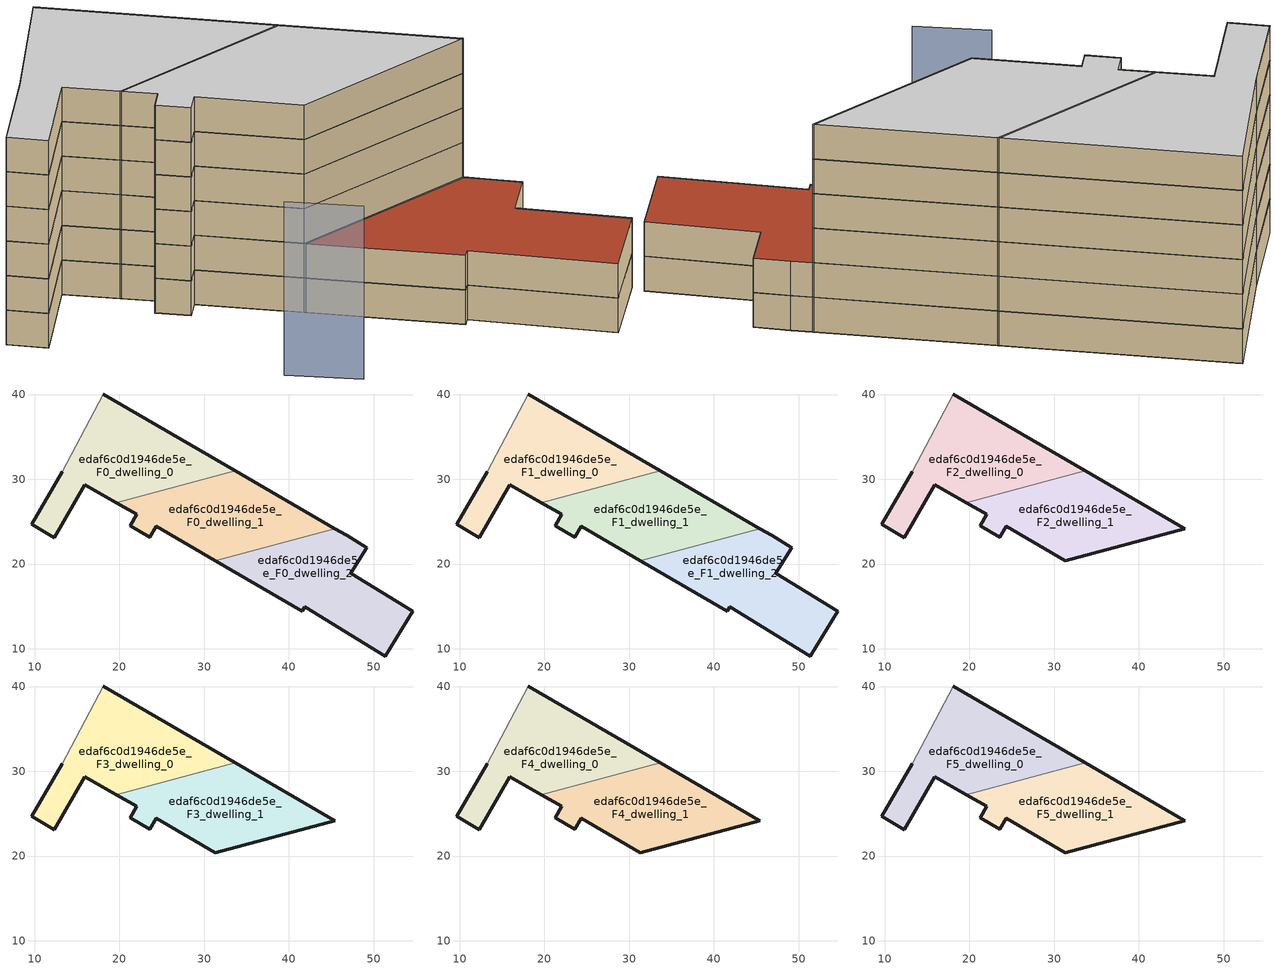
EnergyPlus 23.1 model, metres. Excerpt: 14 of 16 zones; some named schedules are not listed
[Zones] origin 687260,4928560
edaf6c0d1946de5e_F0_dwelling_0
 floor ground (EU_floor_Construction): 33.67,31.02 18.11,40.06 13.26,30.86 9.62,24.7 12.31,23.1 15.92,29.35 19.65,27.23 z0
 wall outside (EU_wall_Construction): 19.65,27.23 15.92,29.35 12.31,23.1 9.62,24.7 13.26,30.86 / 18.11,40.06 33.67,31.02 z0:3
 wall adiabatic (EU_wall_Construction): 13.26,30.86 18.11,40.06 z0:3
 wall to edaf6c0d1946de5e_F0_dwelling_1 (EU_wall_Construction): 33.67,31.02 19.65,27.23 z0:3
edaf6c0d1946de5e_F0_dwelling_1
 floor ground (EU_floor_Construction): 45.42,24.18 33.67,31.02 19.65,27.23 22.04,25.86 21.26,24.5 23.58,23.16 24.32,24.44 31.32,20.38 z0
 wall outside (EU_wall_Construction): 33.67,31.02 45.42,24.18 / 31.32,20.38 24.32,24.44 23.58,23.16 21.26,24.5 22.04,25.86 19.65,27.23 z0:3
 wall to edaf6c0d1946de5e_F0_dwelling_2 (EU_wall_Construction): 45.42,24.18 31.32,20.38 z0:3
edaf6c0d1946de5e_F0_dwelling_2
 floor ground (EU_floor_Construction): 51.39,9.14 54.64,14.42 47.31,18.93 49.16,21.93 46.81,23.37 45.42,24.18 31.32,20.38 41.56,14.42 41.88,14.96 z0
 wall outside (EU_wall_Construction): 45.42,24.18 46.81,23.37 49.16,21.93 47.31,18.93 54.64,14.42 51.39,9.14 41.88,14.96 41.56,14.42 31.32,20.38 z0:3
edaf6c0d1946de5e_F1_dwelling_0
 floor to edaf6c0d1946de5e_F0_dwelling_0 (EU_floor_Construction): 33.67,31.02 18.11,40.06 13.26,30.86 9.62,24.7 12.31,23.1 15.92,29.35 19.65,27.23 z3
 wall outside (EU_wall_Construction): 19.65,27.23 15.92,29.35 12.31,23.1 9.62,24.7 13.26,30.86 / 18.11,40.06 33.67,31.02 z3:6
 wall adiabatic (EU_wall_Construction): 13.26,30.86 18.11,40.06 z3:6
 wall to edaf6c0d1946de5e_F1_dwelling_1 (EU_wall_Construction): 33.67,31.02 19.65,27.23 z3:6
edaf6c0d1946de5e_F1_dwelling_1
 floor to edaf6c0d1946de5e_F0_dwelling_1 (EU_floor_Construction): 45.42,24.18 33.67,31.02 19.65,27.23 22.04,25.86 21.26,24.5 23.58,23.16 24.32,24.44 31.32,20.38 z3
 wall outside (EU_wall_Construction): 33.67,31.02 45.42,24.18 / 31.32,20.38 24.32,24.44 23.58,23.16 21.26,24.5 22.04,25.86 19.65,27.23 z3:6
 wall to edaf6c0d1946de5e_F1_dwelling_2 (EU_wall_Construction): 45.42,24.18 31.32,20.38 z3:6
edaf6c0d1946de5e_F1_dwelling_2
 floor to edaf6c0d1946de5e_F0_dwelling_2 (EU_floor_Construction): 51.39,9.14 54.64,14.42 47.31,18.93 49.16,21.93 46.81,23.37 45.42,24.18 31.32,20.38 41.56,14.42 41.88,14.96 z3
 wall outside (EU_wall_Construction): 45.42,24.18 46.81,23.37 49.16,21.93 47.31,18.93 54.64,14.42 51.39,9.14 41.88,14.96 41.56,14.42 31.32,20.38 z3:6
 roof outside (EU_roof_Construction): 49.16,21.93 47.31,18.93 54.64,14.42 51.39,9.14 41.88,14.96 41.56,14.42 31.32,20.38 45.42,24.18 46.81,23.37 z6
edaf6c0d1946de5e_F2_dwelling_0
 floor to edaf6c0d1946de5e_F1_dwelling_0 (EU_floor_Construction): 33.67,31.02 18.11,40.06 13.26,30.86 9.62,24.7 12.31,23.1 15.92,29.35 19.65,27.23 z6
 wall outside (EU_wall_Construction): 19.65,27.23 15.92,29.35 12.31,23.1 9.62,24.7 13.26,30.86 / 18.11,40.06 33.67,31.02 z6:9
 wall adiabatic (EU_wall_Construction): 13.26,30.86 18.11,40.06 z6:9
 wall to edaf6c0d1946de5e_F2_dwelling_1 (EU_wall_Construction): 33.67,31.02 19.65,27.23 z6:9
edaf6c0d1946de5e_F2_dwelling_1
 floor to edaf6c0d1946de5e_F1_dwelling_1 (EU_floor_Construction): 45.42,24.18 33.67,31.02 19.65,27.23 22.04,25.86 21.26,24.5 23.58,23.16 24.32,24.44 31.32,20.38 z6
 wall outside (EU_wall_Construction): 33.67,31.02 45.42,24.18 31.32,20.38 24.32,24.44 23.58,23.16 21.26,24.5 22.04,25.86 19.65,27.23 z6:9
edaf6c0d1946de5e_F3_dwelling_0
 floor to edaf6c0d1946de5e_F2_dwelling_0 (EU_floor_Construction): 33.67,31.02 18.11,40.06 13.26,30.86 9.62,24.7 12.31,23.1 15.92,29.35 19.65,27.23 z9
 wall outside (EU_wall_Construction): 19.65,27.23 15.92,29.35 12.31,23.1 9.62,24.7 13.26,30.86 / 18.11,40.06 33.67,31.02 z9:12
 wall adiabatic (EU_wall_Construction): 13.26,30.86 18.11,40.06 z9:12
 wall to edaf6c0d1946de5e_F3_dwelling_1 (EU_wall_Construction): 33.67,31.02 19.65,27.23 z9:12
edaf6c0d1946de5e_F3_dwelling_1
 floor to edaf6c0d1946de5e_F2_dwelling_1 (EU_floor_Construction): 45.42,24.18 33.67,31.02 19.65,27.23 22.04,25.86 21.26,24.5 23.58,23.16 24.32,24.44 31.32,20.38 z9
 wall outside (EU_wall_Construction): 33.67,31.02 45.42,24.18 31.32,20.38 24.32,24.44 23.58,23.16 21.26,24.5 22.04,25.86 19.65,27.23 z9:12
edaf6c0d1946de5e_F4_dwelling_0
 floor to edaf6c0d1946de5e_F3_dwelling_0 (EU_floor_Construction): 33.67,31.02 18.11,40.06 13.26,30.86 9.62,24.7 12.31,23.1 15.92,29.35 19.65,27.23 z12
 wall outside (EU_wall_Construction): 19.65,27.23 15.92,29.35 12.31,23.1 9.62,24.7 13.26,30.86 / 18.11,40.06 33.67,31.02 z12:15
 wall adiabatic (EU_wall_Construction): 13.26,30.86 18.11,40.06 z12:15
 wall to edaf6c0d1946de5e_F4_dwelling_1 (EU_wall_Construction): 33.67,31.02 19.65,27.23 z12:15
edaf6c0d1946de5e_F4_dwelling_1
 floor to edaf6c0d1946de5e_F3_dwelling_1 (EU_floor_Construction): 45.42,24.18 33.67,31.02 19.65,27.23 22.04,25.86 21.26,24.5 23.58,23.16 24.32,24.44 31.32,20.38 z12
 wall outside (EU_wall_Construction): 33.67,31.02 45.42,24.18 31.32,20.38 24.32,24.44 23.58,23.16 21.26,24.5 22.04,25.86 19.65,27.23 z12:15
edaf6c0d1946de5e_F5_dwelling_0
 floor to edaf6c0d1946de5e_F4_dwelling_0 (EU_floor_Construction): 33.67,31.02 18.11,40.06 13.26,30.86 9.62,24.7 12.31,23.1 15.92,29.35 19.65,27.23 z15
 wall outside (EU_wall_Construction): 19.65,27.23 15.92,29.35 12.31,23.1 9.62,24.7 13.26,30.86 / 18.11,40.06 33.67,31.02 z15:18
 wall adiabatic (EU_wall_Construction): 13.26,30.86 18.11,40.06 z15:18
 wall to edaf6c0d1946de5e_F5_dwelling_1 (EU_wall_Construction): 33.67,31.02 19.65,27.23 z15:18
 ceiling to edaf6c0d1946de5e_F6_dwelling_0 (EU_floor_Construction): 33.67,31.02 19.65,27.23 15.92,29.35 12.31,23.1 9.62,24.7 13.26,30.86 18.11,40.06 z18
edaf6c0d1946de5e_F5_dwelling_1
 floor to edaf6c0d1946de5e_F4_dwelling_1 (EU_floor_Construction): 45.42,24.18 33.67,31.02 19.65,27.23 22.04,25.86 21.26,24.5 23.58,23.16 24.32,24.44 31.32,20.38 z15
 wall outside (EU_wall_Construction): 33.67,31.02 45.42,24.18 31.32,20.38 24.32,24.44 23.58,23.16 21.26,24.5 22.04,25.86 19.65,27.23 z15:18
 ceiling to edaf6c0d1946de5e_F6_dwelling_1 (EU_floor_Construction): 45.42,24.18 31.32,20.38 24.32,24.44 23.58,23.16 21.26,24.5 22.04,25.86 19.65,27.23 33.67,31.02 z18
shading: 26.78,13.24 31.9,10.53 z0:15
[Building]
EU S2 Campaign: North Axis=0; Terrain=City; Solar Distribution=FullExterior
[Site:Location]
Bologna: Latitude=44.5; Longitude=11.25; Time Zone=1; Elevation=37
[SizingPeriod:WeatherFileDays]
AnnualSizingPeriod: Begin Month=1; Begin Day of Month=1; End Month=12; End Day of Month=31; Day of Week for Start Day=Monday; Use Weather File Daylight Saving Period=No; Use Weather File Rain and Snow Indicators=No
[MATERIAL]
EU_InternalMass_Material: Roughness=MediumRough; Thickness=0.1; Conductivity=1; Density=1800; Specific Heat=900; Thermal Absorptance=0.9; Solar Absorptance=0.7; Visible Absorptance=0.7
[MATERIAL:NOMASS] Roughness=MediumRough; Thermal Absorptance=0.9; Solar Absorptance=0.7; Visible Absorptance=0.7
Name | Thermal Resistance
EU_wall_NoMass | 0.905828
EU_roof_NoMass | 0.37593
EU_floor_NoMass | 0.67114
[CONSTRUCTION]
EU_wall_Construction: EU_wall_NoMass
EU_roof_Construction: EU_roof_NoMass
EU_floor_Construction: EU_floor_NoMass
EU_InternalMass_Construction: EU_InternalMass_Material
[ZONE] Type=1; Multiplier=1; Ceiling Height=autocalculate; Floor Area=autocalculate; Part of Total Floor Area=Yes
Name | Volume
edaf6c0d1946de5e_F0_dwelling_0; edaf6c0d1946de5e_F1_dwelling_0; edaf6c0d1946de5e_F2_dwelling_0; edaf6c0d1946de5e_F3_dwelling_0; edaf6c0d1946de5e_F4_dwelling_0; edaf6c0d1946de5e_F5_dwelling_0 | 459.903
edaf6c0d1946de5e_F0_dwelling_1 | 434.557
edaf6c0d1946de5e_F1_dwelling_1; edaf6c0d1946de5e_F2_dwelling_1; edaf6c0d1946de5e_F3_dwelling_1; edaf6c0d1946de5e_F4_dwelling_1; edaf6c0d1946de5e_F5_dwelling_1 | 434.558
edaf6c0d1946de5e_F0_dwelling_2 | 447.233
edaf6c0d1946de5e_F1_dwelling_2 | 447.231
[INTERNALMASS] Construction=EU_InternalMass_Construction
Name | Zone or ZoneList | Surface Area
edaf6c0d1946de5e_F0_dwelling_0_EU_InternalMass | edaf6c0d1946de5e_F0_dwelling_0 | 153.301
edaf6c0d1946de5e_F0_dwelling_1_EU_InternalMass | edaf6c0d1946de5e_F0_dwelling_1 | 144.852
edaf6c0d1946de5e_F0_dwelling_2_EU_InternalMass | edaf6c0d1946de5e_F0_dwelling_2 | 149.077
edaf6c0d1946de5e_F1_dwelling_0_EU_InternalMass | edaf6c0d1946de5e_F1_dwelling_0 | 153.301
edaf6c0d1946de5e_F1_dwelling_1_EU_InternalMass | edaf6c0d1946de5e_F1_dwelling_1 | 144.852
edaf6c0d1946de5e_F1_dwelling_2_EU_InternalMass | edaf6c0d1946de5e_F1_dwelling_2 | 149.077
edaf6c0d1946de5e_F2_dwelling_0_EU_InternalMass | edaf6c0d1946de5e_F2_dwelling_0 | 223.616
edaf6c0d1946de5e_F2_dwelling_1_EU_InternalMass | edaf6c0d1946de5e_F2_dwelling_1 | 223.604
edaf6c0d1946de5e_F3_dwelling_0_EU_InternalMass | edaf6c0d1946de5e_F3_dwelling_0 | 223.616
edaf6c0d1946de5e_F3_dwelling_1_EU_InternalMass | edaf6c0d1946de5e_F3_dwelling_1 | 223.604
edaf6c0d1946de5e_F4_dwelling_0_EU_InternalMass | edaf6c0d1946de5e_F4_dwelling_0 | 223.616
edaf6c0d1946de5e_F4_dwelling_1_EU_InternalMass | edaf6c0d1946de5e_F4_dwelling_1 | 223.604
edaf6c0d1946de5e_F5_dwelling_0_EU_InternalMass | edaf6c0d1946de5e_F5_dwelling_0 | 223.616
edaf6c0d1946de5e_F5_dwelling_1_EU_InternalMass | edaf6c0d1946de5e_F5_dwelling_1 | 223.604
[OTHEREQUIPMENT] Fuel Type=Electricity; Design Level Calculation Method=Watts/Area; Power per Zone Floor Area=1; Fraction Latent=0; Fraction Radiant=0; Fraction Lost=0; Carbon Dioxide Generation Rate=0; EndUse Subcategory=EU_Step8_InternalGains
Name | Zone or ZoneList or Space or SpaceList | Schedule
EU_Step8_InternalGain_edaf6c0d1946de5e_F0_dwelling_0_f000 | edaf6c0d1946de5e_F0_dwelling_0 | EU_Step8_GainSchedule_edaf6c0d1946de5e_F0_dwelling_0_f000
EU_Step8_InternalGain_edaf6c0d1946de5e_F0_dwelling_1_f000 | edaf6c0d1946de5e_F0_dwelling_1 | EU_Step8_GainSchedule_edaf6c0d1946de5e_F0_dwelling_1_f000
EU_Step8_InternalGain_edaf6c0d1946de5e_F0_dwelling_2_f000 | edaf6c0d1946de5e_F0_dwelling_2 | EU_Step8_GainSchedule_edaf6c0d1946de5e_F0_dwelling_2_f000
EU_Step8_InternalGain_edaf6c0d1946de5e_F1_dwelling_0_f000 | edaf6c0d1946de5e_F1_dwelling_0 | EU_Step8_GainSchedule_edaf6c0d1946de5e_F1_dwelling_0_f000
EU_Step8_InternalGain_edaf6c0d1946de5e_F1_dwelling_1_f000 | edaf6c0d1946de5e_F1_dwelling_1 | EU_Step8_GainSchedule_edaf6c0d1946de5e_F1_dwelling_1_f000
EU_Step8_InternalGain_edaf6c0d1946de5e_F1_dwelling_2_f000 | edaf6c0d1946de5e_F1_dwelling_2 | EU_Step8_GainSchedule_edaf6c0d1946de5e_F1_dwelling_2_f000
EU_Step8_InternalGain_edaf6c0d1946de5e_F2_dwelling_0_f000 | edaf6c0d1946de5e_F2_dwelling_0 | EU_Step8_GainSchedule_edaf6c0d1946de5e_F2_dwelling_0_f000
EU_Step8_InternalGain_edaf6c0d1946de5e_F2_dwelling_1_f000 | edaf6c0d1946de5e_F2_dwelling_1 | EU_Step8_GainSchedule_edaf6c0d1946de5e_F2_dwelling_1_f000
EU_Step8_InternalGain_edaf6c0d1946de5e_F3_dwelling_0_f000 | edaf6c0d1946de5e_F3_dwelling_0 | EU_Step8_GainSchedule_edaf6c0d1946de5e_F3_dwelling_0_f000
EU_Step8_InternalGain_edaf6c0d1946de5e_F3_dwelling_1_f000 | edaf6c0d1946de5e_F3_dwelling_1 | EU_Step8_GainSchedule_edaf6c0d1946de5e_F3_dwelling_1_f000
EU_Step8_InternalGain_edaf6c0d1946de5e_F4_dwelling_0_f000 | edaf6c0d1946de5e_F4_dwelling_0 | EU_Step8_GainSchedule_edaf6c0d1946de5e_F4_dwelling_0_f000
EU_Step8_InternalGain_edaf6c0d1946de5e_F4_dwelling_1_f000 | edaf6c0d1946de5e_F4_dwelling_1 | EU_Step8_GainSchedule_edaf6c0d1946de5e_F4_dwelling_1_f000
EU_Step8_InternalGain_edaf6c0d1946de5e_F5_dwelling_0_f000 | edaf6c0d1946de5e_F5_dwelling_0 | EU_Step8_GainSchedule_edaf6c0d1946de5e_F5_dwelling_0_f000
EU_Step8_InternalGain_edaf6c0d1946de5e_F5_dwelling_1_f000 | edaf6c0d1946de5e_F5_dwelling_1 | EU_Step8_GainSchedule_edaf6c0d1946de5e_F5_dwelling_1_f000
[ZONEVENTILATION:DESIGNFLOWRATE] Schedule=EU_AlwaysOn; Design Flow Rate Calculation Method=AirChanges/Hour; Air Changes per Hour=0.73129; Ventilation Type=Natural; Fan Pressure Rise=0; Fan Total Efficiency=1; Constant Term Coefficient=1; Temperature Term Coefficient=0; Velocity Term Coefficient=0; Velocity Squared Term Coefficient=0; Minimum Indoor Temperature=-100; Maximum Indoor Temperature=100; Delta Temperature=-100; Minimum Outdoor Temperature=-100; Maximum Outdoor Temperature=100; Maximum Wind Speed=40
Name | Zone or ZoneList or Space or SpaceList
EU_ConstantAir_edaf6c0d1946de5e_F0_dwelling_0 | edaf6c0d1946de5e_F0_dwelling_0
EU_ConstantAir_edaf6c0d1946de5e_F0_dwelling_1 | edaf6c0d1946de5e_F0_dwelling_1
EU_ConstantAir_edaf6c0d1946de5e_F0_dwelling_2 | edaf6c0d1946de5e_F0_dwelling_2
EU_ConstantAir_edaf6c0d1946de5e_F1_dwelling_0 | edaf6c0d1946de5e_F1_dwelling_0
EU_ConstantAir_edaf6c0d1946de5e_F1_dwelling_1 | edaf6c0d1946de5e_F1_dwelling_1
EU_ConstantAir_edaf6c0d1946de5e_F1_dwelling_2 | edaf6c0d1946de5e_F1_dwelling_2
EU_ConstantAir_edaf6c0d1946de5e_F2_dwelling_0 | edaf6c0d1946de5e_F2_dwelling_0
EU_ConstantAir_edaf6c0d1946de5e_F2_dwelling_1 | edaf6c0d1946de5e_F2_dwelling_1
EU_ConstantAir_edaf6c0d1946de5e_F3_dwelling_0 | edaf6c0d1946de5e_F3_dwelling_0
EU_ConstantAir_edaf6c0d1946de5e_F3_dwelling_1 | edaf6c0d1946de5e_F3_dwelling_1
EU_ConstantAir_edaf6c0d1946de5e_F4_dwelling_0 | edaf6c0d1946de5e_F4_dwelling_0
EU_ConstantAir_edaf6c0d1946de5e_F4_dwelling_1 | edaf6c0d1946de5e_F4_dwelling_1
EU_ConstantAir_edaf6c0d1946de5e_F5_dwelling_0 | edaf6c0d1946de5e_F5_dwelling_0
EU_ConstantAir_edaf6c0d1946de5e_F5_dwelling_1 | edaf6c0d1946de5e_F5_dwelling_1
[HVACTEMPLATE:THERMOSTAT] Constant Heating Setpoint=20; Constant Cooling Setpoint=50
EU_HeatOnly_edaf6c0d1946de5e_F0_dwelling_0; EU_HeatOnly_edaf6c0d1946de5e_F0_dwelling_1; EU_HeatOnly_edaf6c0d1946de5e_F0_dwelling_2; EU_HeatOnly_edaf6c0d1946de5e_F1_dwelling_0; EU_HeatOnly_edaf6c0d1946de5e_F1_dwelling_1; EU_HeatOnly_edaf6c0d1946de5e_F1_dwelling_2; EU_HeatOnly_edaf6c0d1946de5e_F2_dwelling_0; EU_HeatOnly_edaf6c0d1946de5e_F2_dwelling_1; EU_HeatOnly_edaf6c0d1946de5e_F3_dwelling_0; EU_HeatOnly_edaf6c0d1946de5e_F3_dwelling_1; EU_HeatOnly_edaf6c0d1946de5e_F4_dwelling_0; EU_HeatOnly_edaf6c0d1946de5e_F4_dwelling_1; EU_HeatOnly_edaf6c0d1946de5e_F5_dwelling_0; EU_HeatOnly_edaf6c0d1946de5e_F5_dwelling_1; EU_HeatOnly_edaf6c0d1946de5e_F6_dwelling_0; EU_HeatOnly_edaf6c0d1946de5e_F6_dwelling_1
[HVACTEMPLATE:ZONE:IDEALLOADSAIRSYSTEM] System Availability Schedule=EU_AlwaysOn; Maximum Heating Supply Air Temperature=50; Minimum Cooling Supply Air Temperature=13; Maximum Heating Supply Air Humidity Ratio=0.0156; Minimum Cooling Supply Air Humidity Ratio=0.0077; Heating Limit=NoLimit; Cooling Limit=NoLimit; Heating Availability Schedule=EU_AlwaysOn; Cooling Availability Schedule=EU_CoolingOff; Dehumidification Control Type=ConstantSensibleHeatRatio; Cooling Sensible Heat Ratio=0.7; Dehumidification Setpoint=60; Humidification Control Type=None; Humidification Setpoint=30; Outdoor Air Method=None; Outdoor Air Flow Rate per Person=0.00944; Outdoor Air Flow Rate per Zone Floor Area=0; Outdoor Air Flow Rate per Zone=0; Demand Controlled Ventilation Type=None; Outdoor Air Economizer Type=NoEconomizer; Heat Recovery Type=None; Sensible Heat Recovery Effectiveness=0.7; Latent Heat Recovery Effectiveness=0.65
Name | Template Thermostat
edaf6c0d1946de5e_F0_dwelling_0 | EU_HeatOnly_edaf6c0d1946de5e_F0_dwelling_0
edaf6c0d1946de5e_F0_dwelling_1 | EU_HeatOnly_edaf6c0d1946de5e_F0_dwelling_1
edaf6c0d1946de5e_F0_dwelling_2 | EU_HeatOnly_edaf6c0d1946de5e_F0_dwelling_2
edaf6c0d1946de5e_F1_dwelling_0 | EU_HeatOnly_edaf6c0d1946de5e_F1_dwelling_0
edaf6c0d1946de5e_F1_dwelling_1 | EU_HeatOnly_edaf6c0d1946de5e_F1_dwelling_1
edaf6c0d1946de5e_F1_dwelling_2 | EU_HeatOnly_edaf6c0d1946de5e_F1_dwelling_2
edaf6c0d1946de5e_F2_dwelling_0 | EU_HeatOnly_edaf6c0d1946de5e_F2_dwelling_0
edaf6c0d1946de5e_F2_dwelling_1 | EU_HeatOnly_edaf6c0d1946de5e_F2_dwelling_1
edaf6c0d1946de5e_F3_dwelling_0 | EU_HeatOnly_edaf6c0d1946de5e_F3_dwelling_0
edaf6c0d1946de5e_F3_dwelling_1 | EU_HeatOnly_edaf6c0d1946de5e_F3_dwelling_1
edaf6c0d1946de5e_F4_dwelling_0 | EU_HeatOnly_edaf6c0d1946de5e_F4_dwelling_0
edaf6c0d1946de5e_F4_dwelling_1 | EU_HeatOnly_edaf6c0d1946de5e_F4_dwelling_1
edaf6c0d1946de5e_F5_dwelling_0 | EU_HeatOnly_edaf6c0d1946de5e_F5_dwelling_0
edaf6c0d1946de5e_F5_dwelling_1 | EU_HeatOnly_edaf6c0d1946de5e_F5_dwelling_1
[SIZING:ZONE] Zone Cooling Design Supply Air Temperature Input Method=SupplyAirTemperature; Zone Cooling Design Supply Air Temperature=13; Zone Heating Design Supply Air Temperature Input Method=SupplyAirTemperature; Zone Heating Design Supply Air Temperature=50; Zone Cooling Design Supply Air Humidity Ratio=0.008; Zone Heating Design Supply Air Humidity Ratio=0.008; Cooling Design Air Flow Method=DesignDay; Cooling Design Air Flow Rate=0; Cooling Minimum Air Flow per Zone Floor Area=0.000762; Cooling Minimum Air Flow=0; Cooling Minimum Air Flow Fraction=0.2; Heating Design Air Flow Method=DesignDay; Heating Design Air Flow Rate=0; Heating Maximum Air Flow per Zone Floor Area=0.002032; Heating Maximum Air Flow=0.141576; Heating Maximum Air Flow Fraction=0.3; Account for Dedicated Outdoor Air System=No; Dedicated Outdoor Air System Control Strategy=NeutralSupplyAir; Dedicated Outdoor Air Low Setpoint Temperature for Design=autosize; Dedicated Outdoor Air High Setpoint Temperature for Design=autosize; Zone Load Sizing Method=Sensible Load Only No Latent Load; Zone Latent Cooling Design Supply Air Humidity Ratio Input Method=HumidityRatioDifference; Zone Cooling Design Supply Air Humidity Ratio Difference=0.005; Zone Latent Heating Design Supply Air Humidity Ratio Input Method=HumidityRatioDifference; Zone Humidification Design Supply Air Humidity Ratio Difference=0.005
edaf6c0d1946de5e_F0_dwelling_0; edaf6c0d1946de5e_F0_dwelling_1; edaf6c0d1946de5e_F0_dwelling_2; edaf6c0d1946de5e_F1_dwelling_0; edaf6c0d1946de5e_F1_dwelling_1; edaf6c0d1946de5e_F1_dwelling_2; edaf6c0d1946de5e_F2_dwelling_0; edaf6c0d1946de5e_F2_dwelling_1; edaf6c0d1946de5e_F3_dwelling_0; edaf6c0d1946de5e_F3_dwelling_1; edaf6c0d1946de5e_F4_dwelling_0; edaf6c0d1946de5e_F4_dwelling_1; edaf6c0d1946de5e_F5_dwelling_0; edaf6c0d1946de5e_F5_dwelling_1
[SCHEDULE:FILE] Column Number=1; Rows to Skip at Top=0; Number of Hours of Data=8760; Column Separator=Comma; Interpolate to Timestep=No; Minutes per Item=60; Adjust Schedule for Daylight Savings=Yes
Name | File
EU_Step8_GainSchedule_edaf6c0d1946de5e_F0_dwelling_0_f000 | ../../schedules/edaf6c0d1946de5e/edaf6c0d1946de5e_F0_dwelling_0_f000_gain.csv
EU_Step8_GainSchedule_edaf6c0d1946de5e_F0_dwelling_1_f000 | ../../schedules/edaf6c0d1946de5e/edaf6c0d1946de5e_F0_dwelling_1_f000_gain.csv
